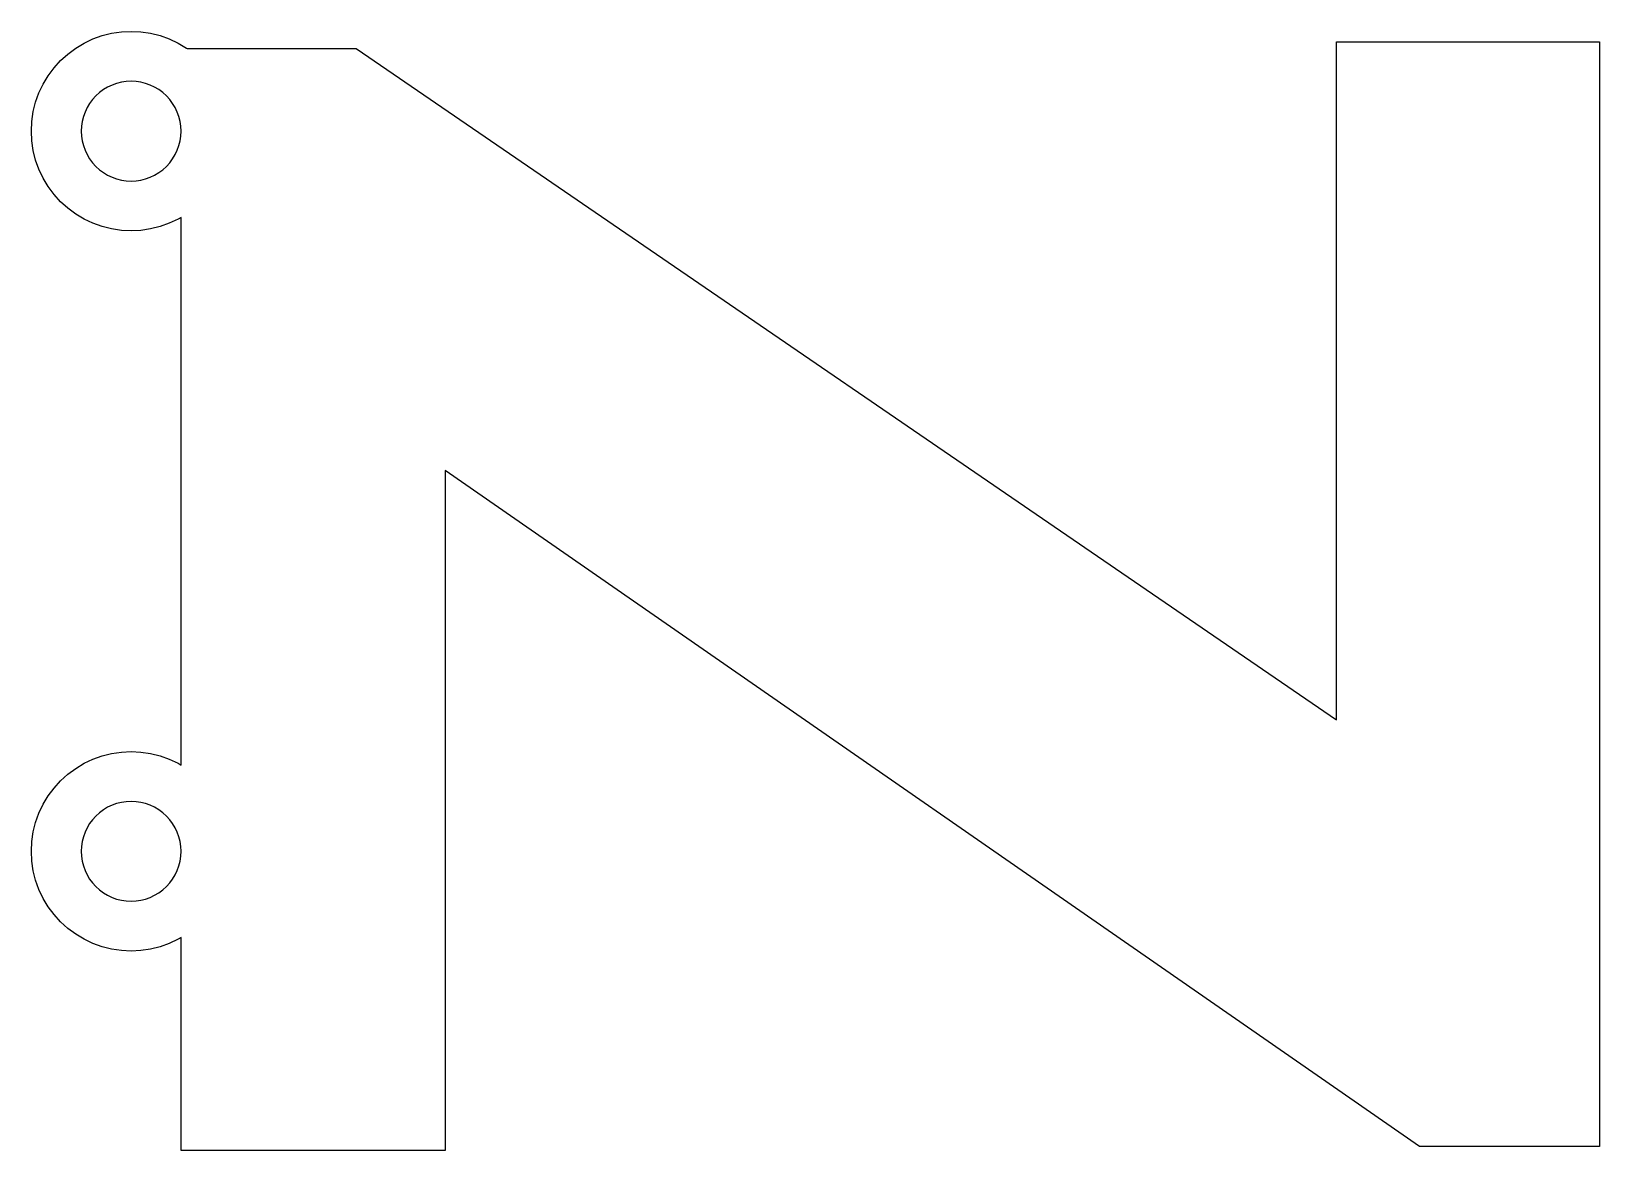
# Model space of a CAD drawing. Header units: millimetres. Extents: x -13.5 to 80.8, y 13.5 to 80.8.
import ezdxf

# ---------------------------------------------------------------- set-up
doc = ezdxf.new("R2010")
doc.units = ezdxf.units.MM

msp = doc.modelspace()

# ---------------------------------------------------------------- linework, layer by layer
at = {"color": 0}
for points in [[(6.04, 79.77), (64.99, 39.4), (64.99, 80.18), (80.81, 80.18), (80.81, 13.74), (69.97, 13.74), (11.38, 54.4), (11.38, 13.5), (-4.5, 13.5), (-4.5, 26.311), (-4.672, 26.208), (-5.204, 25.957), (-5.758, 25.758), (-6.329, 25.615), (-6.912, 25.529), (-7.5, 25.5), (-8.088, 25.529), (-8.671, 25.615), (-9.242, 25.758), (-9.796, 25.957), (-10.328, 26.208), (-10.833, 26.511), (-11.306, 26.862), (-11.743, 27.257), (-12.138, 27.694), (-12.489, 28.167), (-12.792, 28.672), (-13.043, 29.204), (-13.242, 29.758), (-13.385, 30.329), (-13.471, 30.912), (-13.5, 31.5), (-13.471, 32.088), (-13.385, 32.671), (-13.242, 33.242), (-13.043, 33.796), (-12.792, 34.328), (-12.489, 34.833), (-12.138, 35.306), (-11.743, 35.743), (-11.306, 36.138), (-10.833, 36.489), (-10.328, 36.792), (-9.796, 37.043), (-9.242, 37.242), (-8.671, 37.385), (-8.088, 37.471), (-7.5, 37.5), (-6.912, 37.471), (-6.329, 37.385), (-5.758, 37.242), (-5.204, 37.043), (-4.672, 36.792), (-4.5, 36.689), (-4.5, 69.621), (-4.672, 69.518), (-5.204, 69.267), (-5.758, 69.068), (-6.329, 68.925), (-6.912, 68.839), (-7.5, 68.81), (-8.088, 68.839), (-8.671, 68.925), (-9.242, 69.068), (-9.796, 69.267), (-10.328, 69.518), (-10.833, 69.821), (-11.306, 70.172), (-11.743, 70.567), (-12.138, 71.004), (-12.489, 71.477), (-12.792, 71.982), (-13.043, 72.514), (-13.242, 73.068), (-13.385, 73.639), (-13.471, 74.222), (-13.5, 74.81), (-13.471, 75.398), (-13.385, 75.981), (-13.242, 76.552), (-13.043, 77.106), (-12.792, 77.638), (-12.489, 78.143), (-12.138, 78.616), (-11.743, 79.053), (-11.306, 79.448), (-10.833, 79.799), (-10.328, 80.102), (-9.796, 80.353), (-9.242, 80.552), (-8.671, 80.695), (-8.088, 80.781), (-7.5, 80.81), (-6.912, 80.781), (-6.329, 80.695), (-5.758, 80.552), (-5.204, 80.353), (-4.672, 80.102), (-4.167, 79.799), (-4.128, 79.77), (6.04, 79.77)], [(-8.085, 77.752), (-8.371, 77.681), (-8.648, 77.582), (-8.914, 77.456), (-9.167, 77.304), (-9.403, 77.129), (-9.621, 76.931), (-9.819, 76.713), (-9.994, 76.477), (-10.146, 76.224), (-10.272, 75.958), (-10.371, 75.681), (-10.442, 75.395), (-10.486, 75.104), (-10.5, 74.81), (-10.486, 74.516), (-10.442, 74.225), (-10.371, 73.939), (-10.272, 73.662), (-10.146, 73.396), (-9.994, 73.143), (-9.819, 72.907), (-9.621, 72.689), (-9.403, 72.491), (-9.167, 72.316), (-8.914, 72.164), (-8.648, 72.038), (-8.371, 71.939), (-8.085, 71.868), (-7.794, 71.824), (-7.5, 71.81), (-7.206, 71.824), (-6.915, 71.868), (-6.629, 71.939), (-6.352, 72.038), (-6.086, 72.164), (-5.833, 72.316), (-5.597, 72.491), (-5.379, 72.689), (-5.181, 72.907), (-5.006, 73.143), (-4.854, 73.396), (-4.728, 73.662), (-4.629, 73.939), (-4.558, 74.225), (-4.514, 74.516), (-4.5, 74.81), (-4.514, 75.104), (-4.558, 75.395), (-4.629, 75.681), (-4.728, 75.958), (-4.854, 76.224), (-5.006, 76.477), (-5.181, 76.713), (-5.379, 76.931), (-5.597, 77.129), (-5.833, 77.304), (-6.086, 77.456), (-6.352, 77.582), (-6.629, 77.681), (-6.915, 77.752), (-7.206, 77.796), (-7.5, 77.81), (-7.794, 77.796), (-8.085, 77.752)], [(-8.371, 34.371), (-8.648, 34.272), (-8.914, 34.146), (-9.167, 33.994), (-9.403, 33.819), (-9.621, 33.621), (-9.819, 33.403), (-9.994, 33.167), (-10.146, 32.914), (-10.272, 32.648), (-10.371, 32.371), (-10.442, 32.085), (-10.486, 31.794), (-10.5, 31.5), (-10.486, 31.206), (-10.442, 30.915), (-10.371, 30.629), (-10.272, 30.352), (-10.146, 30.086), (-9.994, 29.833), (-9.819, 29.597), (-9.621, 29.379), (-9.403, 29.181), (-9.167, 29.006), (-8.914, 28.854), (-8.648, 28.728), (-8.371, 28.629), (-8.085, 28.558), (-7.794, 28.514), (-7.5, 28.5), (-7.206, 28.514), (-6.915, 28.558), (-6.629, 28.629), (-6.352, 28.728), (-6.086, 28.854), (-5.833, 29.006), (-5.597, 29.181), (-5.379, 29.379), (-5.181, 29.597), (-5.006, 29.833), (-4.854, 30.086), (-4.728, 30.352), (-4.629, 30.629), (-4.558, 30.915), (-4.514, 31.206), (-4.5, 31.5), (-4.514, 31.794), (-4.558, 32.085), (-4.629, 32.371), (-4.728, 32.648), (-4.854, 32.914), (-5.006, 33.167), (-5.181, 33.403), (-5.379, 33.621), (-5.597, 33.819), (-5.833, 33.994), (-6.086, 34.146), (-6.352, 34.272), (-6.629, 34.371), (-6.915, 34.442), (-7.206, 34.486), (-7.5, 34.5), (-7.794, 34.486), (-8.085, 34.442), (-8.371, 34.371)]]:
    msp.add_lwpolyline(points, dxfattribs=at)

doc.saveas('drawing.dxf')
